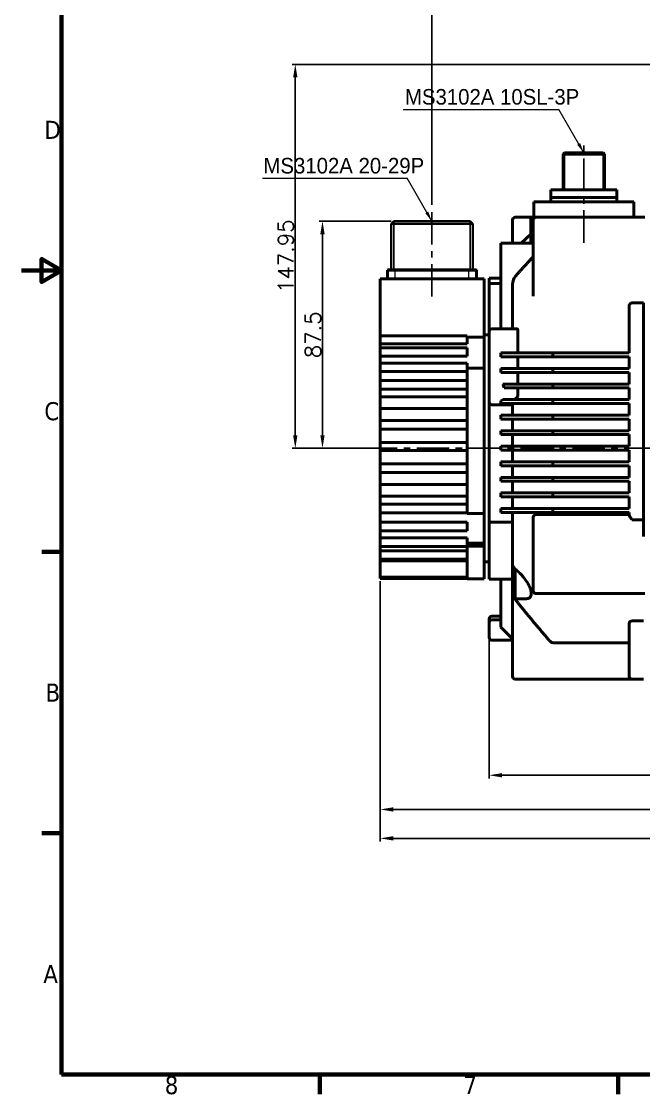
# Model space of a CAD drawing. Extents: x -56 to 2016, y -173 to 1995.
# Drawn here: x -55.9 to 183.9, y -33.2 to 380.3 of the extents above; entities that cross this region are included whole.
import ezdxf

# ---------------------------------------------------------------- set-up
doc = ezdxf.new("R2010")
doc.units = 0
doc.header["$LTSCALE"] = 10
doc.header["$MEASUREMENT"] = 0
doc.linetypes.add('CENTER', pattern=[2, 1.25, -0.25, 0.25, -0.25])
doc.layers.get('0').update_dxf_attribs({"color": 3, "linetype": 'CONTINUOUS'})
doc.layers.get('Defpoints').update_dxf_attribs({"linetype": 'CONTINUOUS'})
for name, color, linetype, lineweight in [('AM_5', 2, 'CONTINUOUS', 15), ('경계(ISO)', 7, 'CONTINUOUS', 70), ('외형선(ISO)', 3, 'CONTINUOUS', 50)]:
    doc.layers.add(name, color=color, linetype=linetype, lineweight=lineweight)
for name, color, linetype in [('CEN', 1, 'CENTER'), ('CENTER', 1, 'CENTER'), ('DIM', 3, 'CONTINUOUS')]:
    doc.layers.add(name, color=color, linetype=linetype)
doc.styles.add('HANGUL', font='gulim.ttc')
doc.styles.get("Standard").update_dxf_attribs({"font": 'romans.shx'})
doc.styles.add('주 문자 (JIS)', font='')
doc.styles.get('주 문자 (JIS)').set_extended_font_data('Tahoma')
doc.dimstyles.new('Annotative', dxfattribs={"dimscale": 0, "dimtxt": 6, "dimasz": 5, "dimexe": 1.25, "dimexo": 1, "dimtad": 1, "dimdsep": 46, "dimtxsty": 'Standard', "dimcen": 2.5, "dimclrd": 7, "dimclre": 7, "dimclrt": 7, "dimadec": 0, "dimazin": 0, "dimtfac": 1, "dimtmove": 0, "dimatfit": 3, "dimfxl": 1, "dimarcsym": 0})

# ---------------------------------------------------------------- blocks, each defined once
blk = doc.blocks.new('*D104')
at = {"layer": 'AM_5', "color": 7, "lineweight": -2}
for p, q in [((102.31, 309.63), (102.31, 393.62)), ((218.36, 370.35), (218.36, 393.62)), ((107.31, 392.37), (213.36, 392.37))]:
    blk.add_line(p, q, dxfattribs=at)
at = {"layer": 'AM_5', "color": 7}
for points in [[(107.31, 393.2), (107.31, 391.53), (102.31, 392.37)], [(213.36, 393.2), (213.36, 391.53), (218.36, 392.37)]]:
    blk.add_solid(points, dxfattribs=at)
at = {"layer": 'Defpoints', "color": 0}
for p in [(218.36, 392.37), (218.36, 369.35), (102.31, 308.63)]:
    blk.add_point(p, dxfattribs=at)
at = {"layer": 'AM_5', "color": 7, "insert": (160.34, 395.99), "char_height": 6, "attachment_point": 5}
blk.add_mtext('116.05', dxfattribs=at)
blk = doc.blocks.new('*D101')
at = {"layer": 'AM_5', "color": 7, "lineweight": -2}
for p, q in [((86.56, 303.34), (58.84, 303.34)), ((60.09, 220.84), (60.09, 298.34)), ((77.98, 215.84), (58.84, 215.84))]:
    blk.add_line(p, q, dxfattribs=at)
at = {"layer": 'AM_5', "color": 7}
for points in [[(59.26, 298.34), (60.93, 298.34), (60.09, 303.34)], [(59.26, 220.84), (60.93, 220.84), (60.09, 215.84)]]:
    blk.add_solid(points, dxfattribs=at)
at = {"layer": 'Defpoints', "color": 0}
for p in [(60.09, 303.34), (87.56, 303.34), (78.98, 215.84)]:
    blk.add_point(p, dxfattribs=at)
at = {"layer": 'AM_5', "color": 7, "insert": (56.47, 259.59), "char_height": 6, "attachment_point": 5, "rotation": 90}
blk.add_mtext('87.5', dxfattribs=at)
blk = doc.blocks.new('*D100')
at = {"layer": 'AM_5', "color": 7, "lineweight": -2}
for p, q in [((192.86, 363.79), (48.36, 363.79)), ((49.61, 220.84), (49.61, 358.79)), ((77.98, 215.84), (48.36, 215.84))]:
    blk.add_line(p, q, dxfattribs=at)
at = {"layer": 'AM_5', "color": 7}
for points in [[(48.77, 358.79), (50.44, 358.79), (49.61, 363.79)], [(48.77, 220.84), (50.44, 220.84), (49.61, 215.84)]]:
    blk.add_solid(points, dxfattribs=at)
at = {"layer": 'Defpoints', "color": 0}
for p in [(49.61, 363.79), (193.86, 363.79), (78.98, 215.84)]:
    blk.add_point(p, dxfattribs=at)
at = {"layer": 'AM_5', "color": 7, "insert": (45.98, 289.82), "char_height": 6, "attachment_point": 5, "rotation": 90}
blk.add_mtext('147.95', dxfattribs=at)
blk = doc.blocks.new('*D96')
at = {"layer": 'AM_5', "color": 7, "lineweight": -2}
for p, q in [((504.86, 194.84), (504.86, 64.24)), ((82.36, 164.6), (82.36, 64.24)), ((499.86, 65.49), (87.36, 65.49))]:
    blk.add_line(p, q, dxfattribs=at)
at = {"layer": 'AM_5', "color": 7}
for points in [[(87.36, 66.32), (87.36, 64.66), (82.36, 65.49)], [(499.86, 66.32), (499.86, 64.66), (504.86, 65.49)]]:
    blk.add_solid(points, dxfattribs=at)
at = {"layer": 'Defpoints', "color": 0}
for p in [(504.86, 195.84), (82.36, 165.6), (82.36, 65.49)]:
    blk.add_point(p, dxfattribs=at)
at = {"layer": 'AM_5', "color": 7, "insert": (320.76, 69.11), "char_height": 6, "attachment_point": 5}
blk.add_mtext('422.5', dxfattribs=at)
blk = doc.blocks.new('*D95')
at = {"layer": 'AM_5', "color": 7, "lineweight": -2}
for p, q in [((82.36, 164.6), (82.36, 75.39)), ((392.36, 125.84), (392.36, 75.39)), ((387.36, 76.64), (87.36, 76.64))]:
    blk.add_line(p, q, dxfattribs=at)
at = {"layer": 'AM_5', "color": 7}
for points in [[(87.36, 77.47), (87.36, 75.8), (82.36, 76.64)], [(387.36, 77.47), (387.36, 75.8), (392.36, 76.64)]]:
    blk.add_solid(points, dxfattribs=at)
at = {"layer": 'Defpoints', "color": 0}
for p in [(82.36, 165.6), (392.36, 126.84), (82.36, 76.64)]:
    blk.add_point(p, dxfattribs=at)
at = {"layer": 'AM_5', "color": 7, "insert": (237.36, 80.26), "char_height": 6, "attachment_point": 5}
blk.add_mtext('310', dxfattribs=at)
blk = doc.blocks.new('*D88')
at = {"layer": 'AM_5', "color": 7, "lineweight": -2}
for p, q in [((124.36, 141.84), (124.36, 88.56)), ((392.36, 125.84), (392.36, 88.56)), ((387.36, 89.81), (129.36, 89.81))]:
    blk.add_line(p, q, dxfattribs=at)
at = {"layer": 'AM_5', "color": 7}
for points in [[(129.36, 90.65), (129.36, 88.98), (124.36, 89.81)], [(387.36, 90.65), (387.36, 88.98), (392.36, 89.81)]]:
    blk.add_solid(points, dxfattribs=at)
at = {"layer": 'Defpoints', "color": 0}
for p in [(124.36, 142.84), (392.36, 126.84), (124.36, 89.81)]:
    blk.add_point(p, dxfattribs=at)
at = {"layer": 'AM_5', "color": 7, "insert": (258.36, 93.44), "char_height": 6, "attachment_point": 5}
blk.add_mtext('268', dxfattribs=at)
blk = doc.blocks.new('경계 Default Border')
at = {"layer": '경계(ISO)'}
for p, q in [((10, 140), (5.1, 140)), ((10, 70), (5.1, 70)), ((74.25, 10), (74.25, 5.1)), ((148.5, 10), (148.5, 5.1))]:
    blk.add_line(p, q, dxfattribs=at)
at = {"layer": '경계(ISO)', "flags": 128}
for points in [[(10, 10), (10, 410), (584, 410), (584, 10), (10, 10)], [(0, 210), (10, 210), (5, 212.89), (5, 207.11), (10, 210)]]:
    blk.add_lwpolyline(points, dxfattribs=at)
at = {"layer": '경계(ISO)', "char_height": 4.5, "attachment_point": 7, "style": '주 문자 (JIS)'}
for s, insert in [('D', (5.7, 242.75)), ('C', (5.69, 172.67)), ('B', (5.98, 102.75)), ('A', (5.44, 32.75)), ('8', (35.66, 5)), ('7', (109.98, 5.1))]:
    blk.add_mtext(s, dxfattribs=dict(at, insert=insert))

msp = doc.modelspace()

# ---------------------------------------------------------------- linework, layer by layer
at = {"color": 7, "lineweight": 35, "ltscale": 0.035355}
for p, q in [((87.564, 303.343), (86.564, 302.343)), ((117.064, 303.343), (118.064, 302.343))]:
    msp.add_line(p, q, dxfattribs=at)
at = {"color": 7, "lineweight": 35, "ltscale": 0.39375}
for p, q in [((86.564, 302.343), (102.314, 302.343)), ((102.314, 302.343), (118.064, 302.343))]:
    msp.add_line(p, q, dxfattribs=at)
at = {"color": 7, "lineweight": 35, "ltscale": 0.45}
for p, q in [((86.564, 284.343), (86.564, 302.343)), ((118.064, 284.343), (118.064, 302.343))]:
    msp.add_line(p, q, dxfattribs=at)
at = {"color": 7, "lineweight": 35, "ltscale": 0.36875}
for p, q in [((87.564, 303.343), (102.314, 303.343)), ((102.314, 303.343), (117.064, 303.343))]:
    msp.add_line(p, q, dxfattribs=at)
at = {"color": 7, "lineweight": 35, "ltscale": 0.075}
for p, q in [((85.164, 284.343), (88.164, 284.343)), ((116.464, 284.343), (119.464, 284.343))]:
    msp.add_line(p, q, dxfattribs=at)
at = {"color": 7, "lineweight": 35, "ltscale": 0.0875}
for p, q in [((85.164, 281.118), (85.164, 284.343)), ((119.464, 281.118), (119.464, 284.343))]:
    msp.add_line(p, q, dxfattribs=at)
at = {"color": 7, "lineweight": 13, "ltscale": 0.0875}
for p, q in [((88.164, 281.118), (88.164, 284.343)), ((116.464, 281.118), (116.464, 284.343))]:
    msp.add_line(p, q, dxfattribs=at)
at = {"color": 7, "lineweight": 35}
msp.add_line((88.164, 284.343), (116.464, 284.343), dxfattribs=at)
at = {"layer": 'AM_5', "color": 7}
for p, q in [((91.229, 346.375), (151.261, 346.375)), ((160.864, 329.743), (151.261, 346.375)), ((37.035, 319.975), (92.711, 319.975)), ((102.314, 303.343), (92.711, 319.975))]:
    msp.add_line(p, q, dxfattribs=at)
at = {"layer": 'CEN', "color": 7}
for p, q in [((160.864, 295.06), (160.864, 333.743)), ((102.314, 274.322), (102.314, 308.628))]:
    msp.add_line(p, q, dxfattribs=at)
at = {"layer": 'CENTER', "color": 7}
msp.add_line((76.438, 215.843), (556.197, 215.843), dxfattribs=at)
at = {"layer": 'DIM', "color": 7}
for p, q in [((153.414, 329.743), (153.414, 315.443)), ((168.314, 329.743), (168.314, 315.443)), ((87.564, 303.343), (87.564, 284.577)), ((117.064, 303.343), (117.064, 284.577))]:
    msp.add_line(p, q, dxfattribs=at)
for points in [[(158.305, 332.796), (159.431, 333.446), (160.818, 329.743)], [(99.755, 306.396), (100.881, 307.046), (102.268, 303.343)]]:
    msp.add_solid(points, dxfattribs=at)
at = {"layer": '외형선(ISO)', "color": 7}
for p, q in [((153.414, 329.743), (152.914, 329.243)), ((152.914, 329.243), (152.914, 315.443)), ((152.914, 329.243), (160.864, 329.243)), ((153.414, 329.743), (160.864, 329.743)), ((168.314, 329.743), (160.864, 329.743)), ((168.814, 329.243), (160.864, 329.243)), ((168.314, 329.743), (168.814, 329.243)), ((168.814, 329.243), (168.814, 315.443)), ((148.164, 315.443), (160.864, 315.443)), ((148.164, 315.443), (148.164, 312.443)), ((173.564, 315.443), (160.864, 315.443)), ((173.564, 315.443), (173.564, 312.443)), ((141.602, 310.843), (160.864, 310.843)), ((141.602, 310.843), (141.602, 304.843)), ((148.164, 312.443), (160.864, 312.443)), ((148.164, 310.843), (148.164, 312.443)), ((173.564, 312.443), (160.864, 312.443)), ((180.126, 310.843), (160.864, 310.843)), ((173.564, 310.843), (173.564, 312.443)), ((180.126, 310.843), (180.126, 304.843)), ((133.364, 303.843), (133.364, 302.843)), ((133.364, 302.843), (133.364, 294.843)), ((134.364, 304.843), (141.364, 304.843)), ((140.364, 303.843), (140.364, 302.843)), ((140.364, 294.843), (140.364, 302.843)), ((141.364, 304.843), (142.364, 304.843)), ((141.364, 303.843), (141.364, 302.843)), ((141.364, 274.507), (141.364, 302.843)), ((142.364, 304.843), (184.364, 304.843)), ((140.364, 298.343), (136.705, 294.843)), ((128.864, 294.843), (128.864, 261.843)), ((128.864, 294.843), (141.364, 294.843)), ((85.214, 281.118), (85.214, 284.535)), ((88.214, 284.577), (116.514, 284.577)), ((119.514, 284.535), (119.514, 281.118)), ((124.364, 279.276), (124.364, 281.343)), ((128.864, 281.343), (124.364, 281.343)), ((122.364, 281.118), (82.364, 281.118)), ((82.364, 259.223), (82.364, 281.118)), ((122.364, 281.118), (122.364, 258.652)), ((124.364, 277.843), (124.364, 279.276)), ((124.364, 279.276), (128.864, 279.276)), ((124.364, 277.843), (124.364, 260.843)), ((133.364, 278.648), (133.364, 261.843)), ((178.364, 270.843), (178.364, 269.843)), ((178.364, 252.593), (178.364, 269.843)), ((179.364, 271.843), (183.864, 271.843)), ((183.864, 269.843), (183.864, 271.843)), ((183.864, 269.843), (183.864, 181.843)), ((124.364, 260.843), (124.364, 235.895)), ((125.364, 261.843), (134.985, 261.843)), ((135.364, 261.46), (135.364, 252.566)), ((82.364, 259.223), (82.364, 256.991)), ((115.864, 259.223), (82.364, 259.223)), ((82.364, 256.12), (82.364, 256.991)), ((115.864, 256.991), (115.864, 259.223)), ((122.364, 258.652), (115.864, 258.652)), ((115.864, 256.991), (115.864, 256.12)), ((124.364, 259.593), (122.364, 259.593)), ((122.364, 246.751), (122.364, 258.652)), ((82.364, 256.12), (82.364, 254.523)), ((115.864, 256.12), (82.364, 256.12)), ((82.364, 254.523), (82.364, 252.075)), ((115.864, 254.523), (82.364, 254.523)), ((115.864, 252.075), (115.864, 254.523)), ((128.864, 252.553), (148.864, 252.593)), ((128.864, 251.093), (128.864, 252.553)), ((148.864, 252.593), (178.364, 252.593)), ((148.864, 252.593), (148.864, 251.093)), ((82.364, 251.302), (82.364, 252.075)), ((82.364, 251.302), (82.364, 248.694)), ((115.864, 251.302), (82.364, 251.302)), ((82.364, 248.694), (82.364, 246.058)), ((115.864, 248.694), (82.364, 248.694)), ((115.864, 252.075), (115.864, 251.302)), ((115.864, 246.751), (115.864, 248.694)), ((148.864, 251.093), (128.864, 251.093)), ((135.364, 251.093), (135.364, 246.593)), ((148.864, 251.093), (178.364, 251.093)), ((178.364, 246.593), (178.364, 251.093)), ((82.364, 245.406), (82.364, 246.058)), ((82.364, 245.406), (82.364, 241.912)), ((115.864, 245.406), (82.364, 245.406)), ((115.864, 243.793), (115.864, 246.751)), ((115.864, 246.751), (122.364, 246.751)), ((122.364, 243.793), (122.364, 246.751)), ((128.864, 245.093), (128.864, 246.593)), ((128.864, 246.593), (148.864, 246.593)), ((148.864, 245.093), (128.864, 245.093)), ((135.364, 245.093), (135.364, 240.593)), ((148.864, 246.593), (148.864, 245.093)), ((148.864, 246.593), (178.364, 246.593)), ((148.864, 245.093), (178.364, 245.093)), ((178.364, 240.593), (178.364, 245.093)), ((82.364, 241.912), (82.364, 239.123)), ((115.864, 241.912), (82.364, 241.912)), ((115.864, 243.793), (115.864, 234.196)), ((122.364, 243.793), (122.364, 193.798)), ((129.602, 240.593), (148.864, 240.593)), ((148.864, 240.593), (148.864, 239.093)), ((148.864, 240.593), (178.364, 240.593)), ((82.364, 238.612), (82.364, 239.123)), ((82.364, 238.612), (82.364, 235.675)), ((115.864, 238.612), (82.364, 238.612)), ((124.364, 233.579), (124.364, 235.895)), ((148.864, 239.093), (130.117, 239.093)), ((135.364, 239.093), (135.364, 236.17)), ((148.864, 239.093), (178.364, 239.093)), ((178.364, 234.593), (178.364, 239.093)), ((82.364, 235.675), (82.364, 232.773)), ((115.864, 235.675), (82.364, 235.675)), ((82.364, 231.126), (82.364, 232.773)), ((115.864, 234.196), (115.864, 225.096)), ((124.364, 233.579), (124.364, 190.843)), ((125.364, 232.579), (133.364, 232.579)), ((128.864, 234.166), (129.703, 234.593)), ((128.864, 233.093), (128.864, 234.166)), ((148.864, 233.093), (128.864, 233.093)), ((129.703, 234.593), (148.864, 234.593)), ((133.364, 233.093), (133.364, 228.593)), ((148.864, 234.593), (148.864, 233.093)), ((148.864, 234.593), (178.364, 234.593)), ((148.864, 233.093), (178.364, 233.093)), ((178.364, 228.593), (178.364, 233.093)), ((82.364, 231.126), (82.364, 226.575)), ((115.864, 231.126), (82.364, 231.126)), ((128.864, 227.093), (128.864, 228.593)), ((128.864, 228.593), (148.864, 228.593)), ((148.864, 228.593), (148.864, 227.093)), ((148.864, 228.593), (178.364, 228.593)), ((82.364, 226.575), (82.364, 223.602)), ((115.864, 226.575), (82.364, 226.575)), ((82.364, 223.176), (82.364, 223.602)), ((115.864, 225.096), (115.864, 216.545)), ((148.864, 227.093), (128.864, 227.093)), ((133.364, 227.093), (133.364, 222.593)), ((148.864, 227.093), (178.364, 227.093)), ((178.364, 222.593), (178.364, 227.093)), ((82.364, 223.176), (82.364, 218.024)), ((115.864, 223.176), (82.364, 223.176)), ((128.864, 221.093), (128.864, 222.593)), ((128.864, 222.593), (148.864, 222.593)), ((148.864, 221.093), (128.864, 221.093)), ((133.364, 221.093), (133.364, 216.593)), ((148.864, 222.593), (148.864, 221.093)), ((148.864, 222.593), (178.364, 222.593)), ((148.864, 221.093), (178.364, 221.093)), ((178.364, 216.593), (178.364, 221.093)), ((82.364, 218.024), (82.364, 215.025)), ((115.864, 218.024), (82.364, 218.024)), ((115.864, 216.545), (115.864, 207.994)), ((128.864, 215.093), (128.864, 216.593)), ((128.864, 216.593), (148.864, 216.593)), ((148.864, 215.093), (128.864, 215.093)), ((133.364, 215.093), (133.364, 210.593)), ((148.864, 216.593), (148.864, 215.093)), ((148.864, 216.593), (178.364, 216.593)), ((148.864, 215.093), (178.364, 215.093)), ((178.364, 210.593), (178.364, 215.093)), ((82.364, 215.003), (82.364, 215.025)), ((82.364, 215.003), (82.364, 209.817)), ((115.864, 215.003), (82.364, 215.003)), ((82.364, 209.817), (115.864, 209.817)), ((82.364, 209.454), (82.364, 209.817)), ((82.364, 209.454), (82.364, 206.473)), ((115.864, 207.994), (115.864, 198.895)), ((128.864, 209.093), (128.864, 210.593)), ((128.864, 210.593), (148.864, 210.593)), ((148.864, 209.093), (128.864, 209.093)), ((133.364, 209.093), (133.364, 204.593)), ((148.864, 210.593), (148.864, 209.093)), ((148.864, 210.593), (178.364, 210.593)), ((148.864, 209.093), (178.364, 209.093)), ((178.364, 204.593), (178.364, 209.093)), ((82.364, 206.473), (82.364, 201.815)), ((115.864, 206.473), (82.364, 206.473)), ((128.864, 203.093), (128.864, 204.593)), ((128.864, 204.593), (148.864, 204.593)), ((148.864, 203.093), (128.864, 203.093)), ((133.364, 203.093), (133.364, 198.593)), ((148.864, 204.593), (148.864, 203.093)), ((148.864, 204.593), (178.364, 204.593)), ((148.864, 203.093), (178.364, 203.093)), ((178.364, 198.593), (178.364, 203.093)), ((82.364, 201.815), (115.864, 201.815)), ((82.364, 200.29), (82.364, 201.815)), ((82.364, 200.29), (82.364, 197.374)), ((115.864, 198.895), (115.864, 193.798)), ((128.864, 197.093), (128.864, 198.593)), ((128.864, 198.593), (148.864, 198.593)), ((148.864, 198.593), (148.864, 197.093)), ((148.864, 198.593), (178.364, 198.593)), ((82.364, 197.374), (82.364, 194.238)), ((115.864, 197.374), (82.364, 197.374)), ((148.864, 197.093), (128.864, 197.093)), ((133.364, 197.093), (133.364, 192.593)), ((148.864, 197.093), (178.364, 197.093)), ((178.364, 192.593), (178.364, 197.093)), ((82.364, 194.238), (115.864, 194.238)), ((82.364, 193.751), (82.364, 194.238)), ((82.364, 193.751), (82.364, 190.942)), ((82.364, 190.942), (82.364, 187.318)), ((115.864, 190.942), (82.364, 190.942)), ((115.864, 190.756), (115.864, 193.798)), ((115.864, 190.756), (115.864, 190.648)), ((115.864, 190.648), (122.364, 190.648)), ((122.364, 190.756), (122.364, 193.798)), ((122.364, 190.756), (122.364, 190.648)), ((122.364, 179.305), (122.364, 190.648)), ((124.364, 187.343), (124.364, 190.843)), ((128.864, 191.093), (128.864, 192.593)), ((128.864, 192.593), (148.864, 192.593)), ((148.864, 191.093), (128.864, 191.093)), ((133.364, 191.093), (133.364, 170.916)), ((142.364, 190.303), (178.364, 190.303)), ((148.864, 192.593), (148.864, 191.093)), ((148.864, 192.593), (178.364, 192.593)), ((148.864, 191.093), (178.364, 191.093)), ((178.364, 190.035), (178.364, 191.093)), ((82.364, 187.318), (115.864, 187.318)), ((82.364, 186.688), (82.364, 187.318)), ((82.364, 186.688), (82.364, 184.025)), ((115.864, 187.318), (115.864, 186.688)), ((115.864, 184.025), (115.864, 186.688)), ((124.364, 186.393), (124.364, 187.343)), ((133.364, 187.343), (124.364, 187.343)), ((124.364, 178.575), (124.364, 186.393)), ((141.364, 189.303), (141.364, 188.303)), ((141.364, 161.843), (141.364, 188.303)), ((179.364, 188.303), (183.864, 188.303)), ((82.364, 184.025), (82.364, 181.265)), ((115.864, 184.025), (82.364, 184.025)), ((82.364, 181.265), (115.864, 181.265)), ((82.364, 180.51), (82.364, 181.265)), ((82.364, 180.51), (82.364, 178.029)), ((82.364, 178.029), (82.364, 176.263)), ((115.864, 178.029), (82.364, 178.029)), ((115.864, 181.265), (115.864, 180.51)), ((115.864, 178.029), (115.864, 180.51)), ((115.864, 179.305), (122.364, 179.305)), ((115.864, 178.141), (122.364, 178.141)), ((115.864, 178.029), (115.864, 169.273)), ((122.364, 179.305), (122.364, 178.549)), ((122.364, 178.549), (122.364, 178.141)), ((122.364, 178.141), (122.364, 169.273)), ((124.364, 176.613), (124.364, 178.575)), ((82.364, 176.263), (115.864, 176.263)), ((82.364, 175.405), (82.364, 176.263)), ((82.364, 175.405), (82.364, 173.137)), ((124.364, 176.613), (124.364, 168.843)), ((82.364, 173.137), (82.364, 172.463)), ((115.864, 173.137), (82.364, 173.137)), ((82.364, 172.463), (115.864, 172.463)), ((82.364, 168.129), (82.364, 172.463)), ((124.364, 172.093), (122.364, 172.093)), ((133.364, 170.916), (133.364, 162.256)), ((82.364, 168.129), (82.364, 166.096)), ((82.364, 166.096), (82.364, 165.968)), ((115.864, 166.096), (82.364, 166.096)), ((82.364, 165.968), (82.364, 165.848)), ((115.864, 165.968), (82.364, 165.968)), ((82.364, 165.848), (82.364, 165.728)), ((115.864, 165.848), (82.364, 165.848)), ((82.364, 165.728), (82.364, 165.6)), ((115.864, 165.728), (82.364, 165.728)), ((115.864, 165.6), (82.364, 165.6)), ((115.864, 166.231), (115.864, 169.273)), ((115.864, 166.231), (115.864, 166.096)), ((115.864, 166.096), (115.864, 165.968)), ((115.864, 165.968), (115.864, 165.848)), ((115.864, 165.848), (115.864, 165.728)), ((115.864, 165.728), (115.864, 165.6)), ((115.864, 165.6), (115.864, 165.529)), ((115.864, 165.528), (115.864, 165.529)), ((115.864, 165.528), (122.364, 165.528)), ((122.364, 166.231), (122.364, 169.273)), ((122.364, 166.231), (122.364, 165.529)), ((122.364, 165.528), (122.364, 165.529)), ((124.364, 165.343), (124.364, 168.843)), ((134.364, 169.268), (134.364, 169.243)), ((134.364, 169.243), (134.364, 157.86)), ((133.364, 165.343), (124.364, 165.343)), ((128.864, 146.843), (128.864, 165.343)), ((133.364, 162.256), (133.364, 160.697)), ((141.364, 161.843), (141.364, 160.843)), ((133.364, 160.697), (133.364, 127.843)), ((134.364, 157.86), (138.76, 157.86)), ((184.364, 159.843), (142.364, 159.843)), ((124.364, 148.658), (124.364, 150.124)), ((125.364, 151.124), (128.864, 151.124)), ((125.364, 149.658), (128.864, 149.658)), ((183.864, 149.262), (179.364, 149.262)), ((124.364, 142.843), (124.364, 148.658)), ((128.864, 146.843), (133.364, 142.343)), ((178.364, 128.843), (178.364, 148.434)), ((125.364, 141.843), (133.364, 141.843)), ((178.364, 140.79), (149.607, 140.79)), ((178.364, 128.843), (178.364, 127.843)), ((134.364, 126.843), (179.364, 126.843)), ((183.864, 126.843), (179.364, 126.843))]:
    msp.add_line(p, q, dxfattribs=at)
for centre, radius, start, end in [((134.364, 303.843), 1, 90, 180), ((141.364, 303.843), 1, 90, 180), ((142.364, 303.843), 1, 90, 180), ((179.364, 270.843), 1, 90, 180), ((125.364, 260.843), 1, 90, 180), ((59.864, 215.843), 74, 18.31187, 19.53967), ((125.364, 233.579), 1, 180, 270), ((142.364, 189.303), 1, 90, 180), ((142.364, 160.843), 1, 180, 270), ((125.364, 150.124), 1, 90, 180), ((125.364, 148.658), 1, 90, 180), ((125.364, 142.843), 1, 180, 270), ((134.364, 127.843), 1, 180, 270), ((179.364, 127.843), 1, 180, 270)]:
    msp.add_arc(centre, radius, start, end, dxfattribs=at)
at = {"layer": '외형선(ISO)', "color": 7, "extrusion": (0, 0, -1)}
for centre, major_axis, ratio, start_param, end_param in [((88.214, 284.535), (-3, 0), 0.0140462, 0, 1.5707963), ((116.514, 284.535), (3, 0), 0.0140462, 4.712389, 6.2831853), ((138.519, 233.436), (5.157, -0.055), 0.4608966, 3.6266677, 3.8385988)]:
    msp.add_ellipse(centre, major_axis=major_axis, ratio=ratio, start_param=start_param, end_param=end_param, dxfattribs=at)
at = {"layer": '외형선(ISO)', "color": 7}
for points, knots in [([(141.364, 290.146), (141.364, 290.009), (141.334, 289.847), (141.237, 289.602), (141.158, 289.474), (141.071, 289.38)], [-0.462815389, -0.462815389, -0.462815389, -0.462815389, -0.4217111, -0.4217111, -0.383814829, -0.383814829, -0.383814829, -0.383814829]), ([(133.364, 278.648), (133.364, 279.002), (133.396, 279.389), (133.537, 280.149), (133.646, 280.521), (133.896, 281.162), (134.057, 281.49), (134.424, 282.076), (134.623, 282.337), (134.828, 282.562)], [2.35300546, 2.35300546, 2.35300546, 2.35300546, 2.45918172, 2.45918172, 2.56535798, 2.56535798, 2.66544294, 2.66544294, 2.75536009, 2.75536009, 2.75536009, 2.75536009]), ([(135.364, 261.46), (135.364, 261.515), (135.357, 261.565), (135.328, 261.655), (135.307, 261.693), (135.227, 261.789), (135.15, 261.824), (135.043, 261.841), (135.014, 261.843), (134.985, 261.843)], [0.185018593, 0.185018593, 0.185018593, 0.185018593, 0.205886821, 0.205886821, 0.226755049, 0.226755049, 0.268491505, 0.268491505, 0.282504698, 0.282504698, 0.282504698, 0.282504698]), ([(134.828, 235.167), (134.916, 235.235), (134.998, 235.315), (135.15, 235.503), (135.227, 235.625), (135.307, 235.825), (135.328, 235.895), (135.357, 236.034), (135.364, 236.103), (135.364, 236.17)], [0.06436247, 0.06436247, 0.06436247, 0.06436247, 0.10154568, 0.10154568, 0.14328214, 0.14328214, 0.16415036, 0.16415036, 0.18501859, 0.18501859, 0.18501859, 0.18501859]), ([(134.581, 235.004), (134.592, 235.01), (134.604, 235.017), (134.615, 235.023), (134.685, 235.063), (134.757, 235.112), (134.828, 235.167)], [-0.550614544, -0.550614544, -0.550614544, -0.550614544, -0.545352891, -0.545352891, -0.545352891, -0.513112943, -0.513112943, -0.513112943, -0.513112943]), ([(178.364, 190.035), (178.364, 189.96), (178.391, 189.864), (178.482, 189.65), (178.546, 189.532), (178.71, 189.254), (178.833, 189.066), (179.096, 188.681), (179.236, 188.484), (179.364, 188.303)], [0.53444544, 0.53444544, 0.53444544, 0.53444544, 0.57978612, 0.57978612, 0.62512679, 0.62512679, 0.69165561, 0.69165561, 0.75818442, 0.75818442, 0.75818442, 0.75818442]), ([(134.364, 169.268), (134.315, 169.316), (134.267, 169.363), (133.925, 169.718), (133.7, 170.022), (133.425, 170.541), (133.364, 170.751), (133.364, 170.916)], [-5.93101029, -5.93101029, -5.93101029, -5.93101029, -5.90630148, -5.90630148, -5.74736178, -5.74736178, -5.60379796, -5.60379796, -5.60379796, -5.60379796]), ([(138.76, 157.86), (139.24, 157.862), (139.685, 157.984), (140.191, 158.431), (140.337, 158.645), (140.532, 159.171), (140.582, 159.481), (140.582, 160.174), (140.532, 160.562), (140.337, 161.388), (140.191, 161.827), (139.638, 163.164), (139.108, 164.085), (137.869, 165.868), (137.046, 166.827), (135.735, 168.088), (135.28, 168.482), (134.828, 168.839)], [0.7529348, 0.7529348, 0.7529348, 0.7529348, 1.0096277, 1.0096277, 1.1566412, 1.1566412, 1.3036546, 1.3036546, 1.4506681, 1.4506681, 1.5976815, 1.5976815, 1.8917084, 1.8917084, 2.2495088, 2.2495088, 2.4320932, 2.4320932, 2.4320932, 2.4320932]), ([(133.364, 162.256), (133.364, 161.846), (133.414, 161.454), (133.664, 160.621), (133.894, 160.217), (134.258, 159.826), (134.31, 159.774), (134.364, 159.724)], [-3.94107759, -3.94107759, -3.94107759, -3.94107759, -3.81449905, -3.81449905, -3.65225562, -3.65225562, -3.62647193, -3.62647193, -3.62647193, -3.62647193]), ([(133.364, 160.697), (133.364, 160.694), (133.364, 160.691), (133.365, 160.284), (133.424, 159.884), (133.655, 159.066), (133.828, 158.661), (134.145, 158.057), (134.254, 157.866), (134.364, 157.683)], [-0.00102382, -0.00102382, -0.00102382, -0.00102382, 0, 0, 0.13497824, 0.13497824, 0.27486081, 0.27486081, 0.34400421, 0.34400421, 0.34400421, 0.34400421]), ([(179.364, 149.262), (179.23, 149.262), (179.091, 149.238), (178.846, 149.15), (178.739, 149.085), (178.562, 148.938), (178.486, 148.842), (178.387, 148.639), (178.364, 148.532), (178.364, 148.434)], [-0.3467766, -0.3467766, -0.3467766, -0.3467766, -0.30646833, -0.30646833, -0.26616005, -0.26616005, -0.21949354, -0.21949354, -0.17282703, -0.17282703, -0.17282703, -0.17282703]), ([(147.485, 141.81), (147.507, 141.785), (147.528, 141.761), (147.807, 141.456), (148.173, 141.183), (148.841, 140.881), (149.254, 140.79), (149.607, 140.79)], [1.70544433, 1.70544433, 1.70544433, 1.70544433, 1.7151108, 1.7151108, 1.82930405, 1.82930405, 1.93503724, 1.93503724, 1.93503724, 1.93503724])]:
    msp.add_open_spline(points, degree=3, knots=knots, dxfattribs=at)
for points, weights in [([(134.828, 282.562), (137.798, 285.832), (141.071, 289.38)], [1.00000212557, 1.0019232698, 1.0018594419]), ([(147.485, 141.81), (140.433, 150.014), (134.828, 157.013)], [1.00063727289, 1.00553275505, 1.00128246735])]:
    msp.add_rational_spline(points, weights, degree=2, dxfattribs=at)
for points in [[(134.828, 168.839), (134.662, 168.97), (134.506, 169.106), (134.364, 169.243)], [(134.364, 157.683), (134.506, 157.445), (134.664, 157.218), (134.828, 157.013)]]:
    msp.add_open_spline(points, degree=3, dxfattribs=at)

# ---------------------------------------------------------------- block references
at = {"xscale": 1.549125, "yscale": 1.549125, "zscale": 1.549125}
msp.add_blockref('경계 Default Border', (-55.947, -40.982), dxfattribs=at)

# ---------------------------------------------------------------- texts
at = {"color": 7, "insert": (37.346, 327.739), "char_height": 6, "attachment_point": 1, "style": 'HANGUL'}
msp.add_mtext_dynamic_manual_height_columns('MS3102A 20-29P', width=61.89008, gutter_width=5, heights=[0], dxfattribs=at)
at = {"layer": 'DIM', "color": 7, "insert": (91.89, 354.28), "char_height": 6, "attachment_point": 1, "style": 'HANGUL'}
msp.add_mtext_dynamic_manual_height_columns('MS3102A 10SL-3P', width=78.97316, gutter_width=5, heights=[0], dxfattribs=at)

# ---------------------------------------------------------------- dimensions: what is measured, and where the dimension line sits
at = {"layer": 'AM_5', "color": 7}
for base, p1, p2, angle, picture, middle in [((218.364, 392.367), (102.314, 308.628), (218.364, 369.348), 180, '*D104', (160.339, 395.992)), ((49.605, 363.792), (78.978, 215.843), (193.864, 363.792), 90, '*D100', (45.98, 289.818)), ((60.093, 303.343), (78.978, 215.843), (87.564, 303.343), 90, '*D101', (56.468, 259.593)), ((82.364, 76.638), (392.364, 126.843), (82.364, 165.6), 180, '*D95', (237.364, 80.263))]:
    dim = msp.add_linear_dim(base=base, p1=p1, p2=p2, angle=angle, dimstyle='Annotative', dxfattribs=at)
    dim.commit()
    dim.dimension.update_dxf_attribs({"geometry": picture, "text_midpoint": middle})
for base, p1, p2, angle, picture, middle in [((82.364, 65.489), (504.864, 195.843), (82.364, 165.6), 180, '*D96', (320.764, 65.489)), ((124.364, 89.814), (392.364, 126.843), (124.364, 142.843), 0, '*D88', (258.364, 89.814))]:
    dim = msp.add_linear_dim(base=base, p1=p1, p2=p2, angle=angle, dimstyle='Annotative', dxfattribs=at)
    dim.commit()
    dim.dimension.update_dxf_attribs({"geometry": picture, "text_midpoint": middle, "dimtype": 128})

doc.saveas('drawing.dxf')
